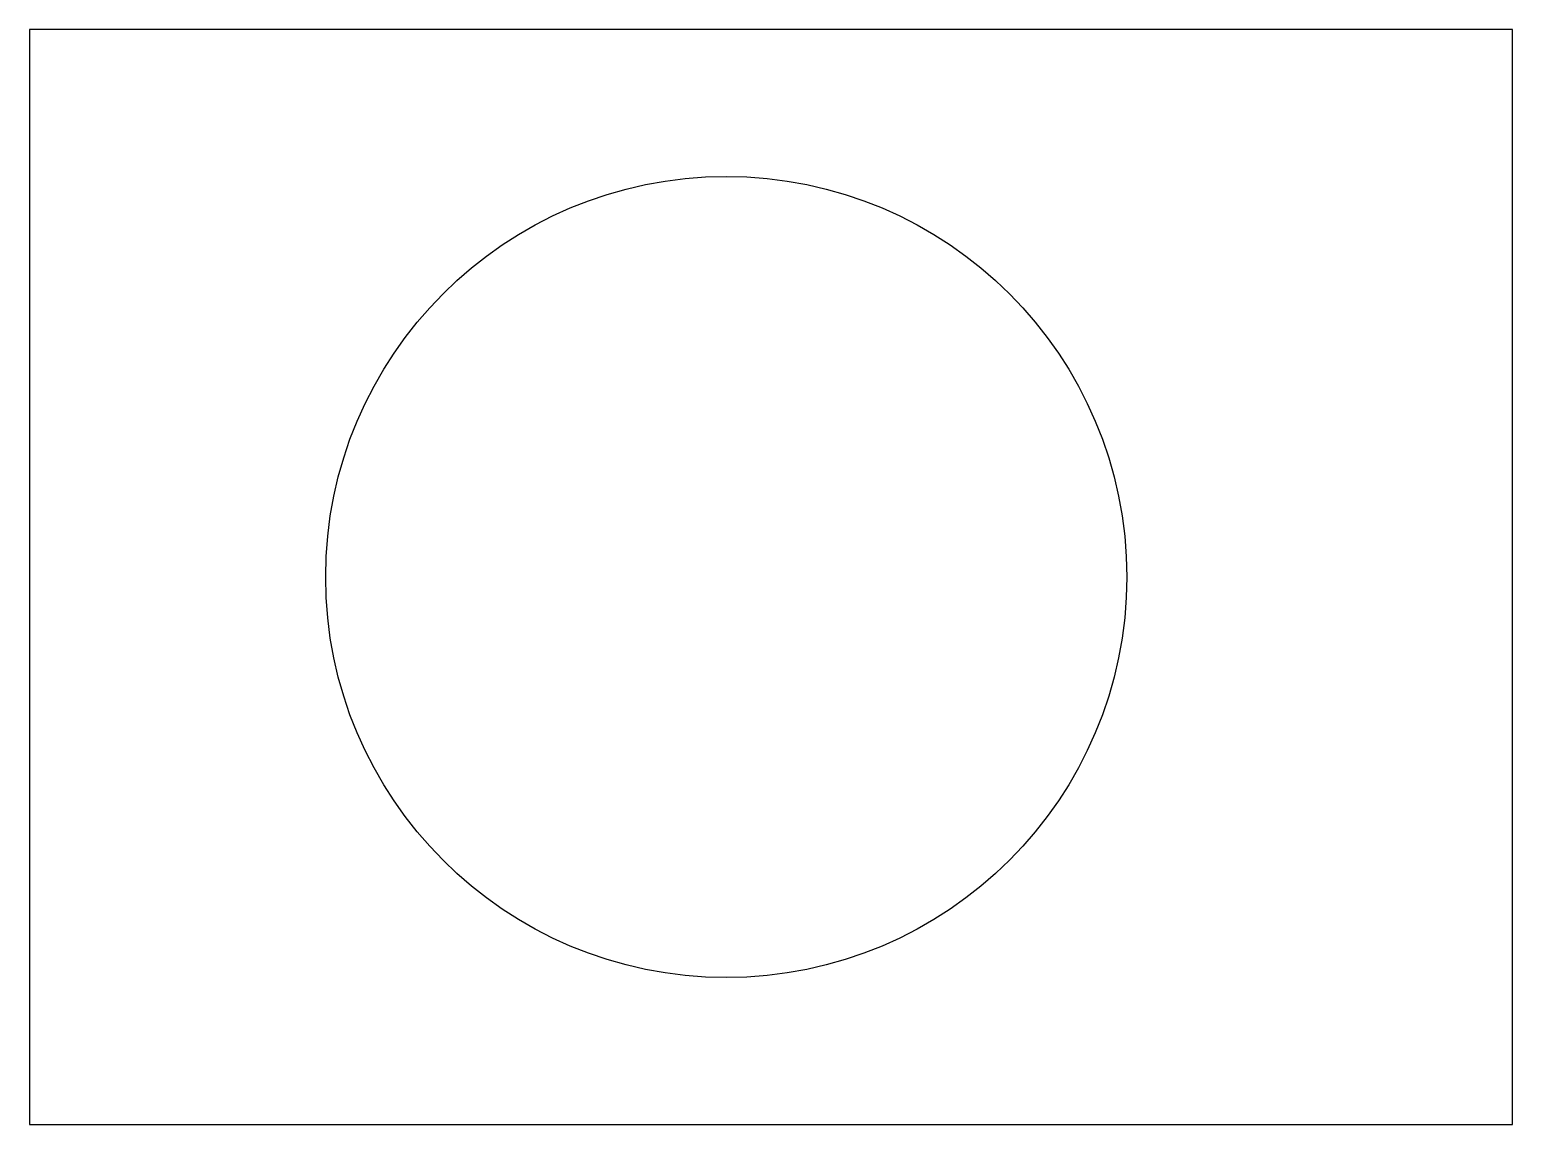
# Model space of a CAD drawing. Header units: millimetres. Extents: x -140 to 158, y -110 to 110.
import ezdxf

# ---------------------------------------------------------------- set-up
doc = ezdxf.new("R2010")
doc.units = ezdxf.units.MM

msp = doc.modelspace()

# ---------------------------------------------------------------- linework, layer by layer
at = {"color": 7, "linetype": 'Continuous', "lineweight": 25}
for p, q in [((158, 110), (-140, 110)), ((-140, 110), (-140, -110)), ((158, -110), (158, 110)), ((-140, -110), (158, -110))]:
    msp.add_line(p, q, dxfattribs=at)
msp.add_circle((0, 0), 80.5, dxfattribs=at)

doc.saveas('drawing.dxf')
